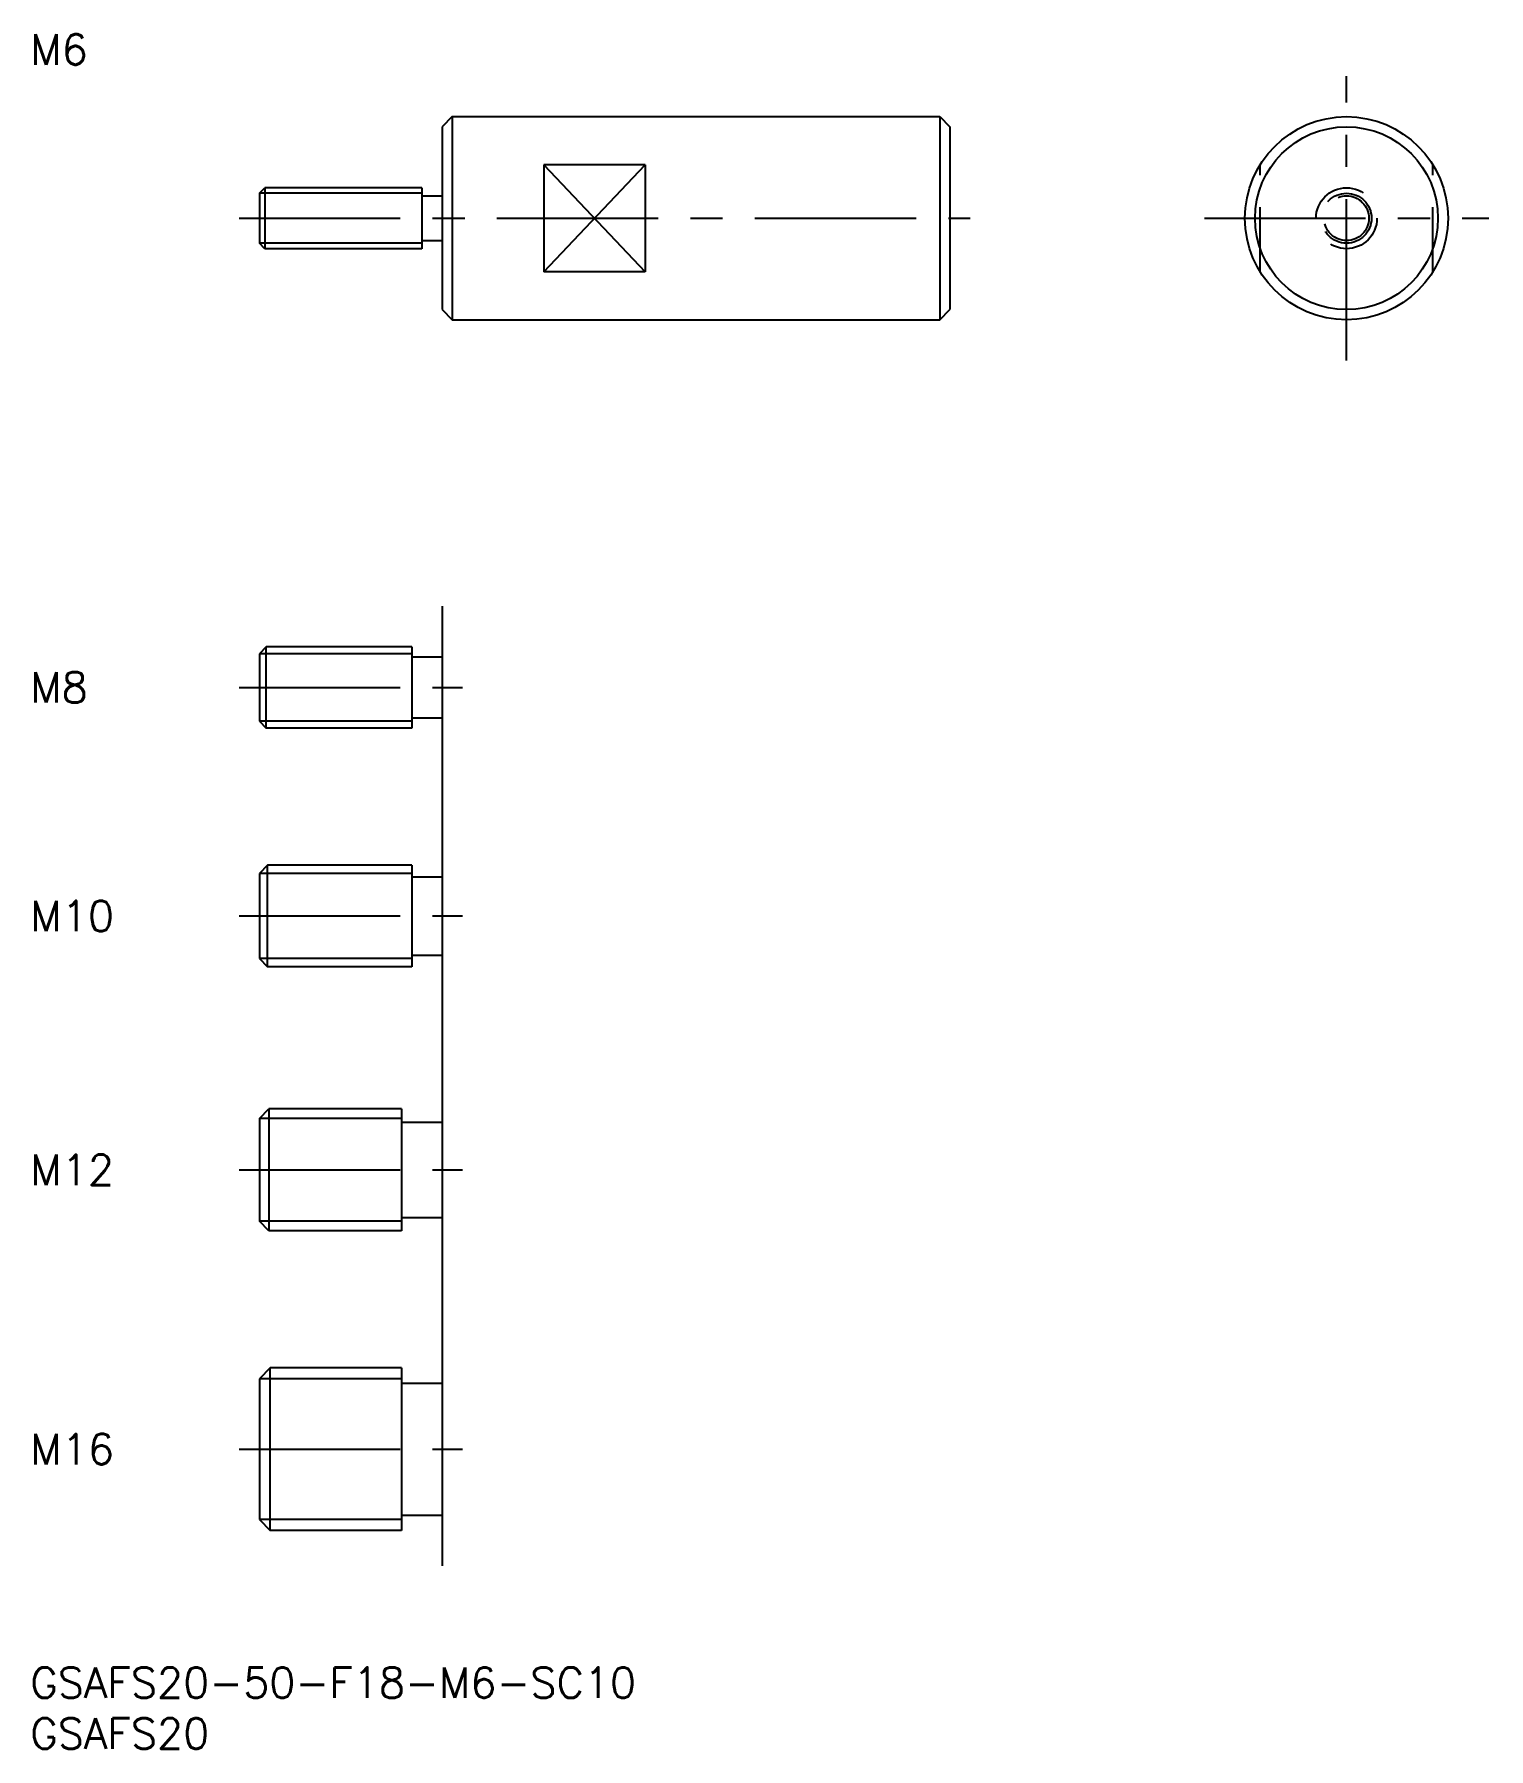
# Model space of a CAD drawing. Extents: x 0 to 144, y -8 to 161.
import ezdxf

# ---------------------------------------------------------------- set-up
doc = ezdxf.new("R2010")
doc.units = 0
doc.header["$LTSCALE"] = 0.5
doc.linetypes.add('CENTER', pattern=[50.8, 31.75, -6.35, 6.35, -6.35])
doc.linetypes.add('DASHED', pattern=[19.05, 12.7, -6.35])
for name, color, linetype in [('MSM_CENTER', 1, 'CENTER'), ('MSM_CONTINUOUS', 7, 'CONTINUOUS'), ('MSM_DASHED', 4, 'DASHED'), ('MSM_NARROW', 5, 'CONTINUOUS'), ('MSM_PART_NUMBER', 7, 'CONTINUOUS')]:
    doc.layers.add(name, color=color, linetype=linetype)
doc.styles.get("Standard").update_dxf_attribs({"font": 'txt.shx', "height": 3, "bigfont": 'bigfont.shx'})

# ---------------------------------------------------------------- blocks, each defined once
blk = doc.blocks.new('*U33')
at = {"layer": 'MSM_PART_NUMBER'}
blk.add_text('GSAFS20-50-F18-M6-SC10', height=3, dxfattribs=at).set_placement((0, -3))
blk = doc.blocks.new('*U34')
at = {"layer": 'MSM_PART_NUMBER'}
blk.add_text('GSAFS20', height=3, dxfattribs=at).set_placement((0, -8))
blk = doc.blocks.new('*U36')
at = {"layer": 'MSM_PART_NUMBER'}
blk.add_text('M10', height=3, dxfattribs=at).set_placement((0, 72.5))
blk = doc.blocks.new('*U37')
at = {"layer": 'MSM_PART_NUMBER'}
blk.add_text('M12', height=3, dxfattribs=at).set_placement((0, 47.5))
blk = doc.blocks.new('*U38')
at = {"layer": 'MSM_PART_NUMBER'}
blk.add_text('M16', height=3, dxfattribs=at).set_placement((0, 20))
blk = doc.blocks.new('*U39')
at = {"layer": 'MSM_PART_NUMBER'}
blk.add_text('M8', height=3, dxfattribs=at).set_placement((0, 95))
blk = doc.blocks.new('*U40')
at = {"layer": 'MSM_PART_NUMBER'}
blk.add_text('M6', height=3, dxfattribs=at).set_placement((0, 157.81))

msp = doc.modelspace()

# ---------------------------------------------------------------- linework, layer by layer
at = {"layer": 'MSM_CENTER'}
for p, q in [((129.61, 128.7), (129.61, 156.7)), ((20.55, 142.7), (92.55, 142.7)), ((115.61, 142.7), (143.61, 142.7)), ((20.55, 96.5), (42.55, 96.5)), ((20.55, 74), (42.55, 74)), ((20.55, 49), (42.55, 49)), ((20.55, 21.5), (42.55, 21.5))]:
    msp.add_line(p, q, dxfattribs=at)
at = {"layer": 'MSM_CONTINUOUS'}
for p, q in [((41.55, 152.7), (40.55, 151.7)), ((41.55, 152.7), (89.55, 152.7)), ((41.55, 152.7), (41.55, 132.7)), ((89.55, 152.7), (90.55, 151.7)), ((89.55, 152.7), (89.55, 132.7)), ((40.55, 151.7), (40.55, 133.7)), ((90.55, 151.7), (90.55, 133.7)), ((50.55, 147.97), (50.55, 137.43)), ((60.55, 147.97), (50.55, 147.97)), ((60.55, 147.97), (60.55, 137.43)), ((22.55, 145.16), (23.09, 145.7)), ((23.09, 145.7), (23.09, 139.7)), ((38.55, 145.7), (23.09, 145.7)), ((38.55, 145.7), (38.55, 139.7)), ((22.55, 145.16), (22.55, 140.24)), ((38.55, 144.9), (40.55, 144.9)), ((23.09, 139.7), (22.55, 140.24)), ((38.55, 140.5), (40.55, 140.5)), ((38.55, 139.7), (23.09, 139.7)), ((60.55, 137.43), (50.55, 137.43)), ((40.55, 133.7), (41.55, 132.7)), ((89.55, 132.7), (90.55, 133.7)), ((41.55, 132.7), (89.55, 132.7)), ((40.55, 104.5), (40.55, 10)), ((23.22, 100.5), (22.55, 99.82)), ((22.55, 99.82), (22.55, 93.18)), ((23.22, 92.5), (23.22, 100.5)), ((37.55, 100.5), (23.22, 100.5)), ((37.55, 100.5), (37.55, 92.5)), ((37.55, 99.5), (40.55, 99.5)), ((22.55, 93.18), (23.22, 92.5)), ((37.55, 93.5), (40.55, 93.5)), ((37.55, 92.5), (23.22, 92.5)), ((23.36, 79), (22.55, 78.19)), ((22.55, 78.19), (22.55, 69.81)), ((37.55, 79), (23.36, 79)), ((23.36, 69), (23.36, 79)), ((37.55, 79), (37.55, 69)), ((37.55, 77.85), (40.55, 77.85)), ((22.55, 69.81), (23.36, 69)), ((37.55, 70.15), (40.55, 70.15)), ((37.55, 69), (23.36, 69)), ((22.55, 54.05), (23.49, 55)), ((22.55, 54.05), (22.55, 43.95)), ((23.49, 55), (23.49, 43)), ((36.55, 55), (23.49, 55)), ((36.55, 55), (36.55, 43)), ((36.55, 53.7), (40.55, 53.7)), ((23.49, 43), (22.55, 43.95)), ((36.55, 44.3), (40.55, 44.3)), ((36.55, 43), (23.49, 43)), ((23.63, 29.5), (22.55, 28.42)), ((23.63, 13.5), (23.63, 29.5)), ((36.55, 29.5), (23.63, 29.5)), ((36.55, 29.5), (36.55, 13.5)), ((22.55, 28.42), (22.55, 14.58)), ((36.55, 28), (40.55, 28)), ((22.55, 14.58), (23.63, 13.5)), ((36.55, 15), (40.55, 15)), ((36.55, 13.5), (23.63, 13.5))]:
    msp.add_line(p, q, dxfattribs=at)
for radius in [10, 9]:
    msp.add_circle((129.61, 142.7), radius, dxfattribs=at)
at = {"layer": 'MSM_DASHED'}
for p, q in [((121.11, 137.43), (121.11, 147.97)), ((138.11, 137.43), (138.11, 147.97))]:
    msp.add_line(p, q, dxfattribs=at)
for radius in [3, 2.46, 2.2]:
    msp.add_circle((129.61, 142.7), radius, dxfattribs=at)
at = {"layer": 'MSM_NARROW'}
for p, q in [((50.55, 147.97), (60.55, 137.43)), ((50.55, 137.43), (60.55, 147.97)), ((38.55, 145.16), (22.55, 145.16)), ((38.55, 140.24), (22.55, 140.24)), ((37.55, 99.82), (22.55, 99.82)), ((37.55, 93.18), (22.55, 93.18)), ((37.55, 78.19), (22.55, 78.19)), ((37.55, 69.81), (22.55, 69.81)), ((36.55, 54.05), (22.55, 54.05)), ((36.55, 43.95), (22.55, 43.95)), ((36.55, 28.42), (22.55, 28.42)), ((36.55, 14.58), (22.55, 14.58))]:
    msp.add_line(p, q, dxfattribs=at)

# ---------------------------------------------------------------- block references
at = {"layer": 'MSM_CONTINUOUS'}
for name in ['*U40', '*U39', '*U36', '*U37', '*U38', '*U33', '*U34']:
    msp.add_blockref(name, (0, 0), dxfattribs=at)

doc.saveas('drawing.dxf')
